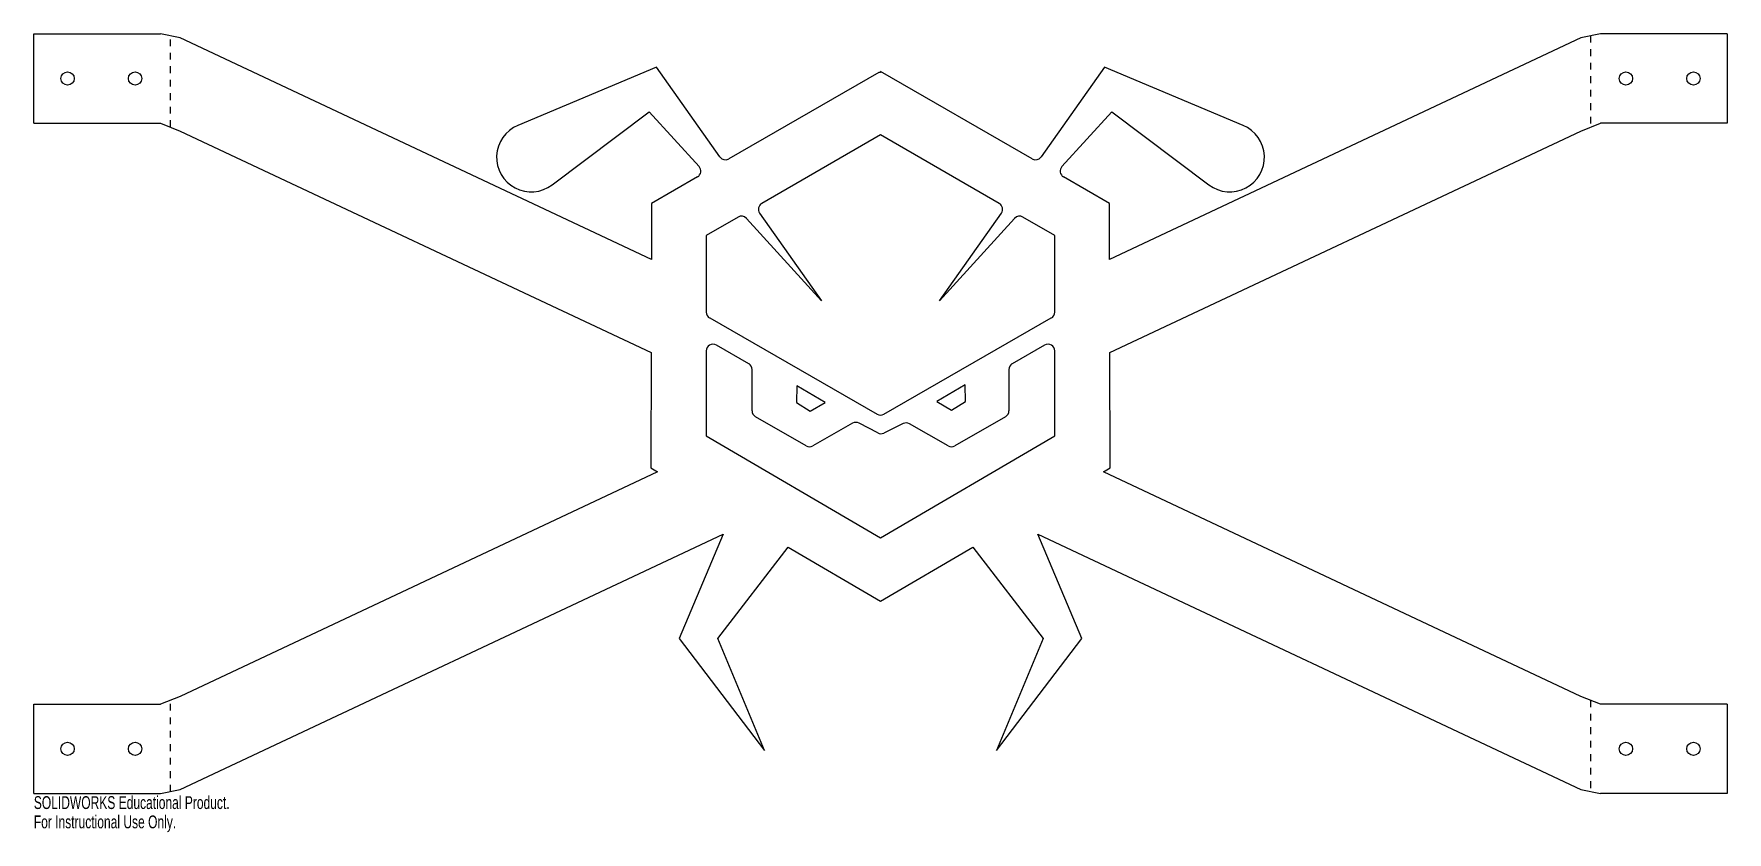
# Model space of a CAD drawing. Header units: inches. Extents: x -12.5 to 12.5, y -6.3 to 5.6.
import ezdxf

# ---------------------------------------------------------------- set-up
doc = ezdxf.new("R2010")
doc.units = ezdxf.units.IN
doc.header["$MEASUREMENT"] = 0
doc.linetypes.add('HIDDEN', pattern=[0.075, 0.05, -0.025])
doc.styles.add('SLDTEXTSTYLE0', font='TXT', dxfattribs={"width": 0.7})

msp = doc.modelspace()

# ---------------------------------------------------------------- linework, layer by layer
at = {"color": 7, "linetype": 'Continuous', "lineweight": 25}
for p, q in [((-12.545, 4.25), (-12.545, 5.573)), ((-12.545, 5.573), (-10.67, 5.573)), ((-10.375, 5.514), (-10.67, 5.573)), ((10.67, 5.573), (10.375, 5.514)), ((12.545, 5.573), (10.67, 5.573)), ((12.545, 5.573), (12.545, 4.25)), ((-3.395, 2.229), (-10.375, 5.514)), ((10.375, 5.514), (3.395, 2.229)), ((-3.321, 5.077), (-5.373, 4.216)), ((-2.38, 3.747), (-3.321, 5.077)), ((3.321, 5.077), (2.38, 3.747)), ((5.373, 4.216), (3.321, 5.077)), ((-0.027, 5), (-2.248, 3.718)), ((0, 5), (-0.027, 5)), ((0, 5.015), (0, 5)), ((2.248, 3.718), (0, 5.015)), ((-4.867, 3.334), (-3.428, 4.414)), ((-3.428, 4.414), (-2.688, 3.605)), ((2.688, 3.605), (3.428, 4.414)), ((3.428, 4.414), (4.867, 3.334)), ((-12.545, 4.25), (-10.67, 4.25)), ((-10.67, 4.25), (-10.375, 4.132)), ((-10.375, 4.132), (-3.398, 0.849)), ((0, 4.073), (-1.759, 3.058)), ((1.759, 3.058), (0, 4.073)), ((3.398, 0.849), (10.375, 4.132)), ((10.375, 4.132), (10.67, 4.25)), ((12.545, 4.25), (10.67, 4.25)), ((-2.712, 3.45), (-3.393, 3.058)), ((3.393, 3.058), (2.712, 3.45)), ((-3.393, 3.058), (-3.395, 2.229)), ((3.395, 2.229), (3.393, 3.058)), ((-2.11, 2.855), (-2.582, 2.584)), ((-0.872, 1.616), (-1.987, 2.836)), ((-1.791, 2.914), (-0.872, 1.616)), ((0.872, 1.616), (1.791, 2.914)), ((1.987, 2.836), (0.872, 1.616)), ((2.582, 2.584), (2.11, 2.855)), ((-2.582, 2.584), (-2.582, 1.448)), ((2.582, 1.448), (2.582, 2.584)), ((-2.531, 1.362), (-0.05, -0.067)), ((0.05, -0.067), (2.531, 1.362)), ((-3.398, 0.849), (-3.403, -0.864)), ((-2.582, 0.871), (-2.582, -0.389)), ((-1.953, 0.682), (-2.432, 0.958)), ((2.432, 0.958), (1.953, 0.682)), ((2.582, -0.389), (2.582, 0.871)), ((3.403, -0.864), (3.398, 0.849)), ((-1.903, -0.018), (-1.903, 0.596)), ((1.903, 0.596), (1.903, -0.018)), ((-1.241, 0.353), (-1.245, 0.105)), ((-0.818, 0.105), (-1.241, 0.353)), ((1.256, 0.369), (0.836, 0.119)), ((1.26, 0.119), (1.256, 0.369)), ((-1.245, 0.105), (-1.04, -0.02)), ((-1.04, -0.02), (-0.818, 0.105)), ((0.836, 0.119), (1.052, -0.008)), ((1.052, -0.008), (1.26, 0.119)), ((-1.101, -0.537), (-1.852, -0.105)), ((-0.415, -0.201), (-1.002, -0.537)), ((-0.041, -0.345), (-0.318, -0.199)), ((0.337, -0.207), (0.049, -0.346)), ((1.002, -0.537), (0.43, -0.21)), ((1.852, -0.105), (1.101, -0.537)), ((-2.582, -0.389), (0, -1.9)), ((0, -1.9), (2.582, -0.389)), ((-3.302, -0.922), (-10.375, -4.251)), ((-3.403, -0.864), (-3.302, -0.922)), ((3.302, -0.922), (3.403, -0.864)), ((10.375, -4.251), (3.302, -0.922)), ((-10.375, -5.632), (-2.333, -1.848)), ((-2.333, -1.848), (-2.984, -3.395)), ((2.984, -3.395), (2.333, -1.848)), ((2.333, -1.848), (10.375, -5.632)), ((-2.41, -3.395), (-1.37, -2.04)), ((-1.37, -2.04), (0, -2.838)), ((0, -2.838), (1.37, -2.04)), ((1.37, -2.04), (2.41, -3.395)), ((-2.984, -3.395), (-1.719, -5.056)), ((-1.719, -5.056), (-2.41, -3.395)), ((1.719, -5.056), (2.984, -3.395)), ((2.41, -3.395), (1.719, -5.056)), ((-10.375, -4.251), (-10.67, -4.369)), ((10.67, -4.369), (10.375, -4.251)), ((-12.545, -5.691), (-12.545, -4.369)), ((-12.545, -4.369), (-10.67, -4.369)), ((12.545, -4.369), (10.67, -4.369)), ((12.545, -4.369), (12.545, -5.691)), ((-12.545, -5.691), (-10.67, -5.691)), ((-10.67, -5.691), (-10.375, -5.632)), ((10.375, -5.632), (10.67, -5.691)), ((12.545, -5.691), (10.67, -5.691))]:
    msp.add_line(p, q, dxfattribs=at)
at = {"color": 7, "linetype": 'HIDDEN'}
for p, q in [((-10.522, 4.191), (-10.522, 5.543)), ((10.522, 5.543), (10.522, 4.191)), ((-10.522, -5.662), (-10.522, -4.31)), ((10.522, -4.31), (10.522, -5.662))]:
    msp.add_line(p, q, dxfattribs=at)
at = {"color": 7, "linetype": 'Continuous', "lineweight": 25}
for centre in [(-12.045, 4.911), (-11.045, 4.911), (11.045, 4.911), (12.045, 4.911), (-12.045, -5.03), (-11.045, -5.03), (11.045, -5.03), (12.045, -5.03)]:
    msp.add_circle(centre, 0.098, dxfattribs=at)
for centre, radius, start, end in [((-5.175, 3.743), 0.513, 112.7653, 306.9061), ((5.175, 3.743), 0.513, 233.0939, 67.2347), ((-2.762, 3.537), 0.1, 299.9853, 42.3985), ((-2.298, 3.805), 0.1, 215.2807, 299.9853), ((2.298, 3.805), 0.1, 240.0147, 324.7193), ((2.762, 3.537), 0.1, 137.6015, 240.0147), ((-1.709, 2.972), 0.1, 119.9853, 215.2807), ((1.709, 2.972), 0.1, 324.7193, 60.0147), ((-2.061, 2.769), 0.1, 42.3985, 119.9853), ((2.061, 2.769), 0.1, 60.0147, 137.6015), ((-2.482, 1.448), 0.1, 180, 240.07), ((2.482, 1.448), 0.1, 299.93, 360), ((-2.482, 0.871), 0.1, 60.07, 180), ((2.482, 0.871), 0.1, 0, 119.93), ((-2.003, 0.596), 0.1, 0, 60.07), ((2.003, 0.596), 0.1, 119.93, 180), ((-1.803, -0.018), 0.1, 180, 240.07), ((-0.365, -0.288), 0.1, 62.3132, 119.8075), ((0, 0.02), 0.1, 240.07, 299.93), ((0.38, -0.297), 0.1, 60.1925, 115.8574), ((1.803, -0.018), 0.1, 299.93, 0), ((0.005, -0.256), 0.1, 242.3132, 295.8574), ((-1.051, -0.45), 0.1, 240.07, 299.8075), ((1.051, -0.45), 0.1, 240.1925, 299.93)]:
    msp.add_arc(centre, radius, start, end, dxfattribs=at)

# ---------------------------------------------------------------- texts
at = {"color": 7, "linetype": 'Continuous', "char_height": 0.1903, "attachment_point": 1, "style": 'SLDTEXTSTYLE0'}
for s, insert in [('SOLIDWORKS Educational Product.', (-12.545, -5.731)), ('For Instructional Use Only.', (-12.545, -6.017))]:
    msp.add_mtext(s, dxfattribs=dict(at, insert=insert))

doc.saveas('drawing.dxf')
